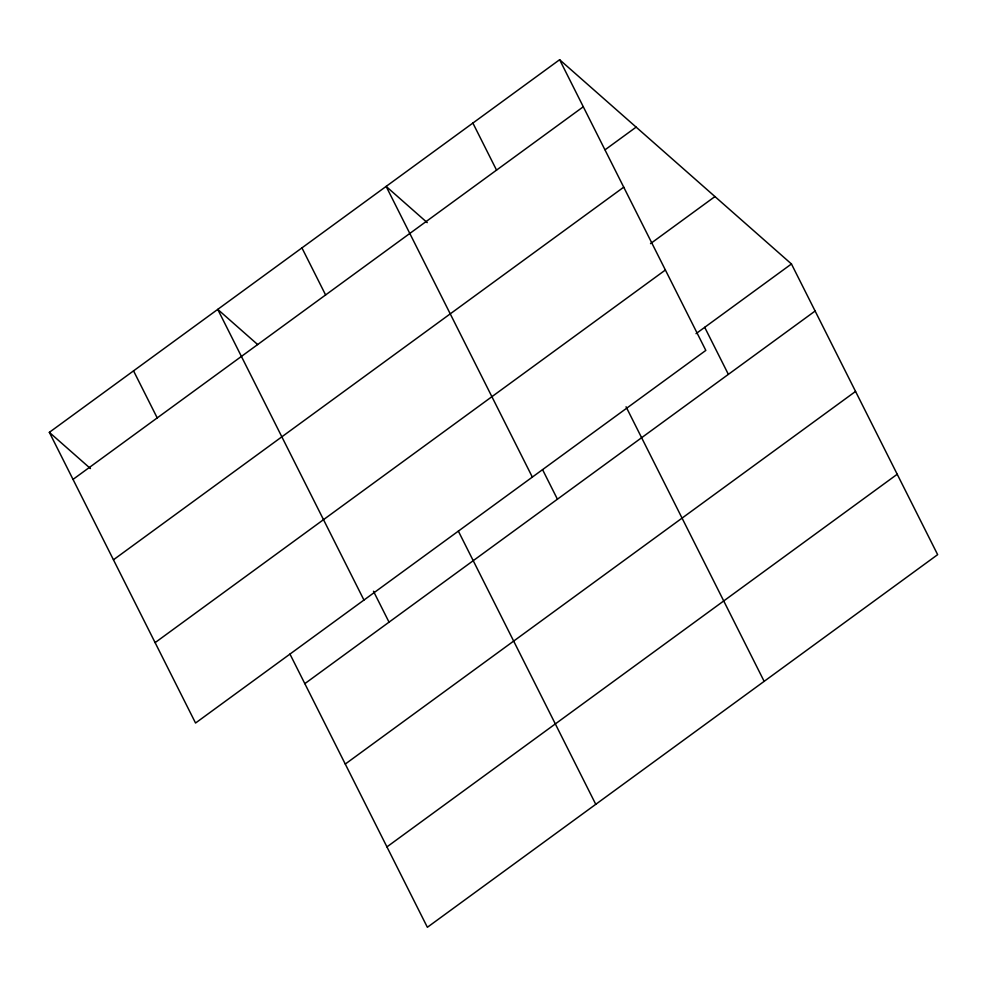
<?xml version="1.0" encoding="UTF-8"?>
<svg xmlns="http://www.w3.org/2000/svg" width="987" height="987" viewBox="0 0 987 987"><rect width="100%" height="100%" fill="white"/><g stroke="black" fill="none" stroke-linecap="round" stroke-linejoin="round"><path stroke-width="1.48" d="M559.629 59.713L705.828 350.41L195.549 723.027L49.35 432.343L559.629 59.713L791.451 263.973L937.65 554.657L427.371 927.286L289.956 654.073M73.013 479.398L583.292 106.769M605.142 149.74L636.134 127.126M113.456 559.789L623.735 187.172M650.507 243.629L714.946 196.573M155.119 642.623L665.386 270.006M696.032 333.655L791.451 263.973M304.835 683.646L815.114 311.028M345.277 764.049L855.556 391.42M386.941 846.883L897.208 474.266M427.235 222.63L386.139 186.407L532.338 477.091M257.706 344.586L217.745 309.375L363.944 600.059M49.35 432.343L90.459 468.554M704.706 327.314L728.369 374.369M626.066 406.792L764.16 681.351M472.884 123.067L496.547 170.109M542.554 469.627L557.421 499.2M458.35 531.105L595.766 804.319M301.936 247.885L325.599 294.94M373.481 591.25L389.038 622.168M133.541 370.853L157.217 417.908"/></g></svg>
